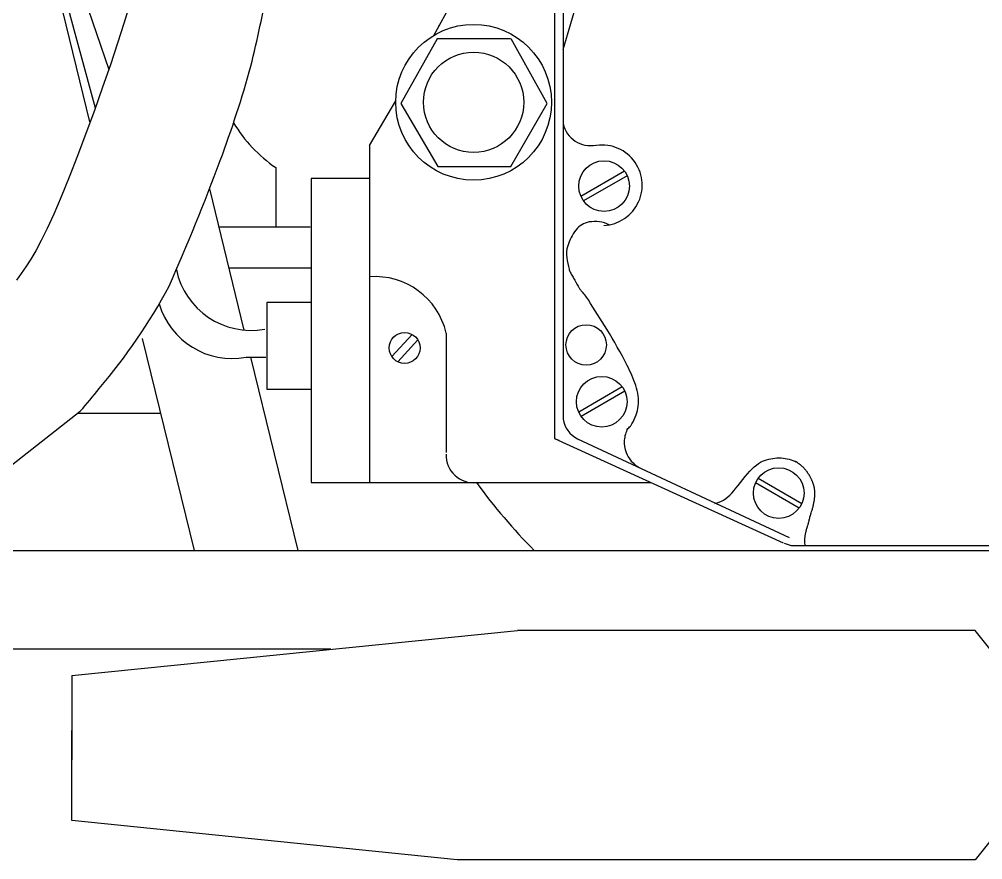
# Model space of a CAD drawing. Header units: millimetres. Extents: x -3204.52 to -3202.33, y 1775.89 to 1776.94.
# Drawn here: x -3203.6224 to -3203.3882, y 1775.9532 to 1776.1573 of the extents above; entities that cross this region are included whole.
import ezdxf

# ---------------------------------------------------------------- set-up
doc = ezdxf.new("R2010")
doc.units = ezdxf.units.MM
doc.header["$LTSCALE"] = 10
doc.layers.add('Veículos', color=2, linetype='Continuous')

msp = doc.modelspace()

# ---------------------------------------------------------------- linework, layer by layer
at = {"layer": 'Veículos'}
for p, q in [((-3203.623261450646, 1776.206043917937), (-3203.605313012047, 1776.132428437255)), ((-3203.490223022614, 1776.174747513603), (-3203.490223022614, 1776.060226275012)), ((-3203.490223022614, 1776.149983650611), (-3203.484959936256, 1776.167672601964)), ((-3203.606759384443, 1776.163035868716), (-3203.600614797338, 1776.145176492745)), ((-3203.611173701843, 1776.162404277991), (-3203.603918396669, 1776.135807867853)), ((-3203.595606513345, 1776.160740323214), (-3203.596945424824, 1776.156318452997)), ((-3203.596945424824, 1776.156318452997), (-3203.598483307669, 1776.151508612164)), ((-3203.598483307669, 1776.151508612164), (-3203.600221997029, 1776.146309345654)), ((-3203.600221997029, 1776.146309345654), (-3203.602120925813, 1776.140832753733)), ((-3203.602120925813, 1776.140832753733), (-3203.604128926372, 1776.135219325495)), ((-3203.537248658381, 1776.126643746433), (-3203.530894152432, 1776.137493622233)), ((-3203.604128926372, 1776.135219325495), (-3203.606194831054, 1776.129609550039)), ((-3203.606194831054, 1776.129609550039), (-3203.608267472209, 1776.124143916461)), ((-3203.537248658381, 1776.126643746433), (-3203.537248658381, 1776.04477733129)), ((-3203.608267472209, 1776.124143916461), (-3203.610295682186, 1776.118962913857)), ((-3203.560040768702, 1776.121313627633), (-3203.560040768702, 1776.106917411709)), ((-3203.47527729749, 1776.120403439481), (-3203.485873215616, 1776.114285883299)), ((-3203.610295682186, 1776.118962913857), (-3203.612228293334, 1776.114207031323)), ((-3203.537248658381, 1776.118621813939), (-3203.551435851954, 1776.118621813939)), ((-3203.551435851954, 1776.118621813939), (-3203.551435851954, 1776.04477733129)), ((-3203.474662736284, 1776.119339084969), (-3203.485258738173, 1776.113221480426)), ((-3203.576146389642, 1776.116182974377), (-3203.567775437315, 1776.081849532172)), ((-3203.612228293334, 1776.114207031323), (-3203.614014138001, 1776.110016757958)), ((-3203.614014138001, 1776.110016757958), (-3203.615616595597, 1776.106490671251)), ((-3203.615616595597, 1776.106490671251), (-3203.617057233761, 1776.103559702274)), ((-3203.573887321561, 1776.106917411709), (-3203.55166592212, 1776.106917411709)), ((-3203.617057233761, 1776.103559702274), (-3203.618372167194, 1776.101112870493)), ((-3203.618372167194, 1776.101112870493), (-3203.619597510592, 1776.099039195374)), ((-3203.620769378657, 1776.097227696382), (-3203.621923886087, 1776.095567392984)), ((-3203.619597510592, 1776.099039195374), (-3203.620769378657, 1776.097227696382)), ((-3203.571449541345, 1776.096918861615), (-3203.551435851954, 1776.096918861615)), ((-3203.621923886087, 1776.095567392984), (-3203.62309714758, 1776.093947304645)), ((-3203.551435851954, 1776.088544186445), (-3203.562245142296, 1776.088544186445)), ((-3203.562245142296, 1776.088544186445), (-3203.562245142296, 1776.067471256185)), ((-3203.531841030863, 1776.075376383003), (-3203.526885441486, 1776.080774655697)), ((-3203.518643114863, 1776.081112665902), (-3203.518643114863, 1776.052065645036)), ((-3203.592482495093, 1776.079804100725), (-3203.579919849939, 1776.028278439784)), ((-3203.525529478031, 1776.079469927903), (-3203.530425326613, 1776.074136732657)), ((-3203.567270899148, 1776.075229761895), (-3203.562431640507, 1776.075229761895)), ((-3203.5661614488, 1776.075229761895), (-3203.554714088622, 1776.028278439784)), ((-3203.562245142296, 1776.067471256185), (-3203.551435851954, 1776.067471256185)), ((-3203.475832489929, 1776.068027991043), (-3203.486428408056, 1776.06191043486)), ((-3203.475217928723, 1776.06696363653), (-3203.485813930612, 1776.060846031987)), ((-3203.648578056025, 1776.029998092093), (-3203.607565029064, 1776.062164095211)), ((-3203.608046213121, 1776.061647296704), (-3203.588055623474, 1776.061647296704)), ((-3203.486727251779, 1776.055449306312), (-3203.435259515963, 1776.031442297716)), ((-3203.441729889557, 1776.049965090428), (-3203.441240794833, 1776.050171420098)), ((-3203.441240794833, 1776.050171420098), (-3203.440752127582, 1776.050339422735)), ((-3203.440752127582, 1776.050339422735), (-3203.440260938895, 1776.050475935192)), ((-3203.440260938895, 1776.050475935192), (-3203.439765020212, 1776.050586645622)), ((-3203.439765020212, 1776.050586645622), (-3203.439265124361, 1776.050672647389)), ((-3203.439265124361, 1776.050672647389), (-3203.438762744515, 1776.050733885157)), ((-3203.438762744515, 1776.050733885157), (-3203.43825937385, 1776.050770303588)), ((-3203.43825937385, 1776.050770303588), (-3203.437756505538, 1776.050781847346)), ((-3203.437756505538, 1776.050781847346), (-3203.437255632756, 1776.050768461096)), ((-3203.437255632756, 1776.050768461096), (-3203.436758248676, 1776.050730089501)), ((-3203.436758248676, 1776.050730089501), (-3203.436265846472, 1776.050666677225)), ((-3203.436265846472, 1776.050666677225), (-3203.43577982692, 1776.050578249501)), ((-3203.43577982692, 1776.050578249501), (-3203.435301221196, 1776.050465153846)), ((-3203.435301221196, 1776.050465153846), (-3203.434830968075, 1776.050327818344)), ((-3203.434830968075, 1776.050327818344), (-3203.434370006334, 1776.05016667108)), ((-3203.434370006334, 1776.05016667108), (-3203.433919274747, 1776.049982140141)), ((-3203.444837113736, 1776.047543522942), (-3203.444284987017, 1776.048119246717)), ((-3203.444284987017, 1776.048119246717), (-3203.443749521321, 1776.048619764351)), ((-3203.443749521321, 1776.048619764351), (-3203.443229227635, 1776.049047770685)), ((-3203.443229227635, 1776.049047770685), (-3203.442721157051, 1776.049410102574)), ((-3203.442721157051, 1776.049410102574), (-3203.44222236066, 1776.049713596871)), ((-3203.44222236066, 1776.049713596871), (-3203.441729889557, 1776.049965090428)), ((-3203.433919274747, 1776.049982140141), (-3203.433661577053, 1776.049860499233)), ((-3203.447110620631, 1776.044807450446), (-3203.446544114819, 1776.045520414767)), ((-3203.446544114819, 1776.045520414767), (-3203.445972488094, 1776.046226091761)), ((-3203.445972488094, 1776.046226091761), (-3203.445401550914, 1776.046906466222)), ((-3203.445401550914, 1776.046906466222), (-3203.444837113736, 1776.047543522942)), ((-3203.442809968744, 1776.045833085988), (-3203.432214050618, 1776.039715529805)), ((-3203.551435851954, 1776.04477733129), (-3203.537248658381, 1776.04477733129)), ((-3203.537248658381, 1776.04477733129), (-3203.468861742827, 1776.04477733129)), ((-3203.448721308021, 1776.04280498558), (-3203.448205027689, 1776.043431720646)), ((-3203.448205027689, 1776.043431720646), (-3203.447666195074, 1776.044105214004)), ((-3203.447666195074, 1776.044105214004), (-3203.447110620631, 1776.044807450446)), ((-3203.44342452995, 1776.044768731476), (-3203.432828528061, 1776.038651126933)), ((-3203.451240647737, 1776.040528593906), (-3203.450690246583, 1776.04088292541)), ((-3203.450690246583, 1776.04088292541), (-3203.450180321816, 1776.041282963636)), ((-3203.450180321816, 1776.041282963636), (-3203.449693663655, 1776.041733475276)), ((-3203.449693663655, 1776.041733475276), (-3203.449213062318, 1776.042239227027)), ((-3203.449213062318, 1776.042239227027), (-3203.448721308021, 1776.04280498558)), ((-3203.453306807354, 1776.039692172782), (-3203.452531718341, 1776.039937984286)), ((-3203.452531718341, 1776.039937984286), (-3203.451848735062, 1776.040215202429)), ((-3203.451848735062, 1776.040215202429), (-3203.451240647737, 1776.040528593906)), ((-3203.652919141367, 1776.028278439784), (-3203.298903486316, 1776.028278439784)), ((-3203.609637713377, 1775.997917585031), (-3203.501337458618, 1776.008862758474)), ((-3203.390061922134, 1776.008862758474), (-3203.501337458618, 1776.008862758474)), ((-3203.38136206266, 1775.997924645319), (-3203.390061922134, 1776.008862758474)), ((-3203.609637713377, 1775.997917585031), (-3203.609637713377, 1775.977440488562)), ((-3203.609637713377, 1775.96267398654), (-3203.609637713377, 1775.984581913542)), ((-3203.381651130967, 1775.963734318517), (-3203.390061922134, 1775.95315964363)), ((-3203.515990721109, 1775.95315964363), (-3203.609637713377, 1775.96267398654)), ((-3203.390061922134, 1775.95315964363), (-3203.515990721109, 1775.95315964363))]:
    msp.add_line(p, q, dxfattribs=at)
for points in [[(-3203.492288046848, 1776.188599288192), (-3203.492288046848, 1776.055463631224), (-3203.491238620719, 1776.055121663545)], [(-3203.521667917549, 1776.153427266047), (-3203.518034515218, 1776.159898421892), (-3203.514930734179, 1776.165861988513), (-3203.512959568064, 1776.170329264199), (-3203.511810305823, 1776.173938871948), (-3203.511172236405, 1776.177329434758), (-3203.510757468512, 1776.18094088066)], [(-3203.50299020505, 1776.152609684828), (-3203.520814391196, 1776.152609684828), (-3203.529650468805, 1776.136913338519), (-3203.520703940226, 1776.121538425366), (-3203.502921334039, 1776.121538425366), (-3203.49408525643, 1776.136913338519), (-3203.502810883068, 1776.152553336382)], [(-3203.492288046848, 1776.055463631224), (-3203.436759525403, 1776.030133368521)], [(-3203.436512976411, 1776.030053027672), (-3203.434831721981, 1776.029505171411), (-3203.368960941274, 1776.029505171411)], [(-3203.546698355325, 1776.004278439784), (-3203.771684840186, 1776.004278439784)]]:
    msp.add_lwpolyline(points, dxfattribs=at)
msp.add_lwpolyline([(-3203.490223022614, 1776.13198788402, 0.4063164764689138), (-3203.482232196413, 1776.126783542628, 0.4652777099522833)], format="xyb", dxfattribs=at)
for centre, radius in [((-3203.511978706131, 1776.137178807688), 0.01891806588778007), ((-3203.511978706131, 1776.137178807688), 0.01218682258603384), ((-3203.480267876533, 1776.116812263577), 0.006148367551876355), ((-3203.484621780202, 1776.078230450965), 0.004910197064743343), ((-3203.528733311696, 1776.077497251591), 0.00376244627686301), ((-3203.480823068972, 1776.064436815139), 0.006148367551876355), ((-3203.437819389701, 1776.042241910084), 0.006148367551876355)]:
    msp.add_circle(centre, radius, dxfattribs=at)
for centre, radius, start, end in [((-3204.014483612083, 1776.252957316791), 0.460992174435841, 346.5830935626723, 349.0332363653829), ((-3203.846327253639, 1776.224508902574), 0.2910454498536091, 339.592464209773, 344.3488990848072), ((-3203.540847207515, 1776.149683498151), 0.03425262536261624, 210.678813009373, 235.9197868310606), ((-3203.480754259106, 1776.117025583684), 0.0097598345185004, 272.5006216926262, 101.7867577859502), ((-3204.080955908285, 1776.31180164624), 0.5413864746134424, 336.1054752478382, 339.592464209773), ((-3203.483087778081, 1776.103130318108), 0.005030464259673633, 99.15855739153274, 143.5152164603428), ((-3203.482551452482, 1776.099803699747), 0.008400039139215706, 65.18805634109083, 99.15855739153274), ((-3203.476265491723, 1776.098084895117), 0.01351573881595399, 143.5152164603428, 161.8524762467644), ((-3203.483318238314, 1776.10039656461), 0.006093808452415778, 161.852476246752, 189.3072416162417), ((-3203.450011810446, 1776.105855023916), 0.03984455533839212, 189.3072416162417, 193.4007272123258), ((-3203.56605796449, 1776.100320550725), 0.01855069376834814, 191.8308320192326, 280.3777252814201), ((-3203.535913069971, 1776.077095027272), 0.017731124318514, 13.09620497396272, 94.31986861674184), ((-3203.486009986302, 1776.097278565909), 0.002838822039984074, 193.4007272123258, 208.7794675020681), ((-3203.289828888352, 1776.205038504002), 0.2266673891421946, 208.7794675020505, 209.0701073966749), ((-3203.439933902402, 1776.121593669796), 0.05492759876548652, 209.0701073966862, 209.6605203778078), ((-3203.707485954088, 1776.157429667558), 0.1377698646589354, 319.3245130255796, 331.8869620557309), ((-3203.309974791216, 1776.195602402402), 0.2044824819428209, 209.6605203778078, 210.2723312078194), ((-3203.467864428202, 1776.103441401666), 0.02166347985518855, 210.2723312078551, 212.152074390927), ((-3203.483450163097, 1776.093644737793), 0.003254521295337806, 212.152074390869, 223.6779363700792), ((-3203.495109725405, 1776.082511205002), 0.01286692236315179, 37.88855873415435, 43.67793637011604), ((-3203.497734494729, 1776.080468719476), 0.01619275475925234, 32.55297237817059, 37.88855873416235), ((-3203.570612560858, 1776.093476995556), 0.01855069376834814, 196.6126426516214, 280.3777252814201), ((-3203.906674802351, 1775.819413166913), 0.5013547655575057, 31.59441508170354, 32.5529723781526), ((-3203.597122623885, 1776.009809346543), 0.1379359212319212, 27.37827026090067, 31.59441508170354), ((-3203.508011092069, 1776.055957509117), 0.03758395059132662, 19.29633974657905, 27.37827026090067), ((-3203.660626216241, 1776.111086233242), 0.07217246825648214, 317.3241050945528, 322.9831946268224), ((-3203.483406218143, 1776.064572248852), 0.0115145516404788, 6.480116289131754, 19.29633974657905), ((-3203.48282856229, 1776.064637861361), 0.01093318146096186, 353.3260899213186, 6.480116289118809), ((-3203.481964958547, 1776.064536809889), 0.01006368573073535, 340.6734274534362, 353.3260899213315), ((-3203.483977313393, 1776.06112928413), 0.00631065045328606, 188.2268573737098, 244.1662420121304), ((-3203.4835278988, 1776.065084957666), 0.0117199611374528, 328.9522260256642, 340.6734274534239), ((-3203.468315206506, 1776.054598761484), 0.007042460166681382, 152.0175694817237, 176.2547481805883), ((-3203.481714566781, 1776.065439561995), 0.0104627294071927, 312.3270321695977, 318.4908726948846), ((-3203.476604477571, 1776.060917085532), 0.003638815200930074, 318.4908726949029, 328.9522260256821), ((-3203.468315206506, 1776.054598761484), 0.007042460166681715, 176.2547481806012, 200.4919268794642), ((-3203.511982924888, 1776.051408867006), 0.006664753373668432, 177.8796155815602, 275.7228272726994), ((-3203.468315206506, 1776.054598761484), 0.007042460166681925, 200.4919268794642, 220.7989588540844), ((-3203.468315206506, 1776.054598761484), 0.007042460166681139, 220.7989588540844, 241.1059908287146), ((-3203.438904673334, 1776.040754429607), 0.01050298645645484, 59.77701073155959, 60.88589402262618), ((-3203.434472521478, 1776.048362605551), 0.001697970200814942, 57.01889576074286, 59.77701073175184), ((-3203.486540889697, 1775.968126430907), 0.09734815938180086, 56.77266722851193, 57.01889576061996), ((-3203.434636097059, 1776.047362743487), 0.002624874335044367, 55.27312033682482, 56.772667228418), ((-3203.438467350936, 1776.041835252601), 0.009350323149917936, 53.77739598136808, 55.27312033692616), ((-3203.438475814245, 1776.041823698523), 0.009364645312342655, 52.28281589869055, 53.77739598132116), ((-3203.438486964849, 1776.041809280265), 0.009382872274104479, 50.78854735367293, 52.28281589876597), ((-3203.43851334618, 1776.041776946757), 0.009424602722891832, 49.29759084213293, 50.78854735357118), ((-3203.438511864727, 1776.041778668957), 0.009422331011119188, 47.8035634491351, 49.29759084222479), ((-3203.43853530439, 1776.04175281538), 0.00945722836441959, 46.31229525438224, 47.8035634491535), ((-3203.438565559528, 1776.041721141581), 0.009501030223288858, 44.82007301177825, 46.31229525436381), ((-3203.438519943847, 1776.041766471663), 0.009436721540977425, 43.32277457002018, 44.8200730116677), ((-3203.438681048154, 1776.041614533694), 0.009658170732057818, 41.84656379326901, 43.32277457004754), ((-3203.43861431145, 1776.041674300859), 0.009568583334945244, 40.36345810245277, 41.84656379330579), ((-3203.438902319691, 1776.041429503192), 0.009946570959470017, 38.91976772886163, 40.3634581024895), ((-3203.438758773808, 1776.04154541191), 0.009762070956162197, 37.46249784290683, 38.91976772884331), ((-3203.439047783278, 1776.041323947541), 0.0101261766279694, 36.03923294425286, 37.46249784288857), ((-3203.438919492824, 1776.041417290295), 0.009967521938836077, 34.60468500648433, 36.0392329442634), ((-3203.439138298044, 1776.041266320277), 0.01023335585417325, 33.19327793989937, 34.60468500650246), ((-3203.439062439495, 1776.041315948011), 0.01014270580552338, 31.77557738424905, 33.19327793984149), ((-3203.439191040447, 1776.041236287912), 0.01029398017902116, 30.37022918687736, 31.77557738427806), ((-3203.43917391727, 1776.041246322065), 0.01027413358217939, 28.96352421706329, 30.37022918691766), ((-3203.439203002457, 1776.041230224079), 0.01030737652498623, 27.55851577042394, 28.96352421698738), ((-3203.439248869502, 1776.041206287637), 0.01035911373707353, 26.15702045475834, 27.55851577054043), ((-3203.439090031969, 1776.041284297449), 0.0101821535927489, 24.74674689807814, 26.15702045471178), ((-3203.439541467737, 1776.041076213787), 0.010679238156176, 23.36968792815792, 24.74674689799625), ((-3203.395508311312, 1776.128934990091), 0.1431077558764692, 216.020307832692, 224.6973599787164), ((-3203.438580895909, 1776.041491287124), 0.009632823270494861, 21.92378323970577, 23.36968792821092), ((-3203.440270967403, 1776.040811067691), 0.01145464656936765, 20.59784351399147, 21.92378323966465), ((-3203.437568622341, 1776.041826696343), 0.008567750244568571, 18.97650291597762, 20.59784351404942), ((-3203.439323698735, 1776.041223180059), 0.01042369341579213, 17.50658101150871, 18.97650291588291), ((-3203.436090843164, 1776.042242903762), 0.00703382740366479, 15.53547130021784, 17.50658101161986), ((-3203.438057159054, 1776.041696284927), 0.009074707197484122, 13.80012751874009, 15.53547130009441), ((-3203.435718144991, 1776.042270807404), 0.006666167626775889, 11.63536651129795, 13.80012751884752), ((-3203.437206079495, 1776.041964421048), 0.008185319260346222, 9.681812309265272, 11.63536651121877), ((-3203.43591021408, 1776.04218550403), 0.006870730024901361, 7.45597324487554, 9.681812309211713), ((-3203.436929493522, 1776.042052110067), 0.007898701099346662, 5.380037974757255, 7.455973244993486), ((-3203.442160353187, 1776.042490108315), 0.01315327656531618, 351.4404132943028, 353.1204315620631), ((-3203.438855743739, 1776.042091402254), 0.009824701775205268, 353.120431562089, 355.06676762382), ((-3203.439232080497, 1776.042123885592), 0.01020243782435668, 355.06676762378, 356.9767297961546), ((-3203.436509971092, 1776.042091619149), 0.007477322366605465, 3.189760185321446, 5.380037974627554), ((-3203.437167966906, 1776.042054949434), 0.008136339178580492, 1.090068217150617, 3.189760185465251), ((-3203.437894287933, 1776.042053230017), 0.008862780721204753, 356.9767297961944, 359.0136513374746), ((-3203.437560422788, 1776.04204748195), 0.008528866097975724, 359.0136513374094, 1.090068216981041), ((-3203.49069648199, 1776.054966196665), 0.06327660317002659, 344.510059556023, 344.9939933131992), ((-3203.44851371322, 1776.043658617907), 0.01960456041378542, 344.9939933132815, 346.0495101597311), ((-3203.464511863554, 1776.047632724315), 0.03608892682161243, 346.0495101597311, 346.8274641891022), ((-3203.443201047739, 1776.042645093481), 0.01420223378548958, 346.8274641890105, 348.3097430392391), ((-3203.448372429997, 1776.043715118197), 0.01948315674982691, 348.3097430392928, 349.5752813460771), ((-3203.439706817467, 1776.042120815908), 0.01067210458127797, 349.5752813460516, 351.4404132942365), ((-3203.711102492755, 1776.122351706038), 0.2937469123781368, 342.9013949105778, 342.9782025923191), ((-3203.914100895937, 1776.184499002611), 0.5060453772003392, 342.978202592389, 343.0367215481409), ((-3203.46660413018, 1776.047999064197), 0.03819327605046706, 343.0367215482357, 343.5171819557322), ((-3203.553376343194, 1776.073673862614), 0.1286842271181849, 343.5171819555961, 343.778932447888), ((-3203.456433806301, 1776.045470793667), 0.02772250884219767, 343.7789324479416, 344.5100595560767), ((-3203.358965340646, 1776.013363676585), 0.07487637303894613, 163.9887079065442, 164.3809627900341), ((-3203.406386091235, 1776.026971472904), 0.02554180395167595, 163.3170987423918, 163.9887079065568), ((-3203.222070290636, 1775.971734033491), 0.2179566917939205, 163.1700947908725, 163.317098742433), ((-3203.369320200169, 1776.01627527755), 0.06411762562457783, 162.8990595998019, 163.1700947907202), ((-3203.134871595475, 1775.944145256795), 0.3094110991155152, 162.8161529175633, 162.8990595999091), ((-3203.710302352389, 1776.122105572043), 0.2929097704855242, 342.8138176067958, 342.9013949106439), ((-3203.42517731894, 1776.030754505355), 0.006366171641316288, 173.6481205512666, 176.3939786174194), ((-3203.420800220328, 1776.030267257142), 0.01077030641289899, 171.7171151008117, 173.6481205512666), ((-3203.424161941591, 1776.030756653714), 0.007373148945348976, 169.3832244878858, 171.7171151008245), ((-3203.414679385519, 1776.028979167808), 0.01702085985564178, 168.0476855910113, 169.3832244879394), ((-3203.421745994887, 1776.030475076032), 0.009797653546759896, 166.2873579876995, 168.0476855909576), ((-3203.399796405382, 1776.025119211741), 0.0323912314340991, 165.5053129977224, 166.2873579877532), ((-3203.41598450865, 1776.029304138431), 0.01567093542012267, 164.380962790018, 165.5053129976435), ((-3203.425269743797, 1776.030684325372), 0.006276727977953547, 178.8345633624135, 181.7361177956818), ((-3203.423488802974, 1776.030648094781), 0.008058037291602316, 176.3939786174194, 178.8345633624659), ((-3203.424491734293, 1776.030707907034), 0.007055094782837993, 181.7361177956948, 184.4729037264486), ((-3203.429268542915, 1776.030334236994), 0.002263693118106393, 184.4729037266445, 187.2429861032844), ((-3203.369580127086, 1776.037920137632), 0.06243223035061304, 187.2429861031276, 187.7462229121754)]:
    msp.add_arc(centre, radius, start, end, dxfattribs=at)
msp.add_point((-3203.520308068724, 1776.155849181615), dxfattribs=at)

doc.saveas('drawing.dxf')
